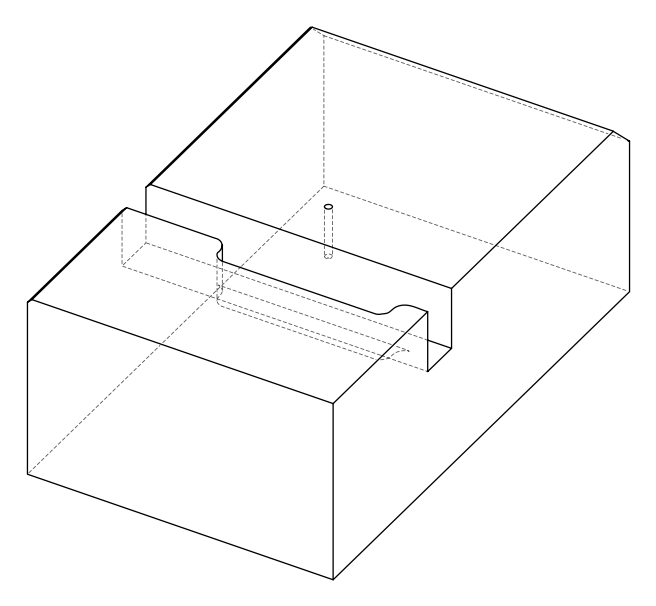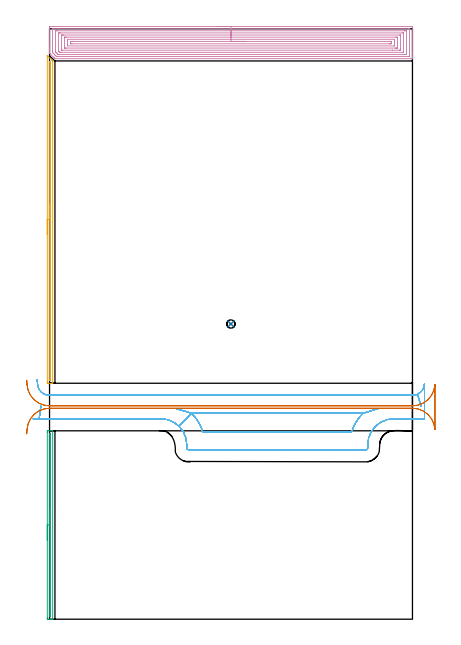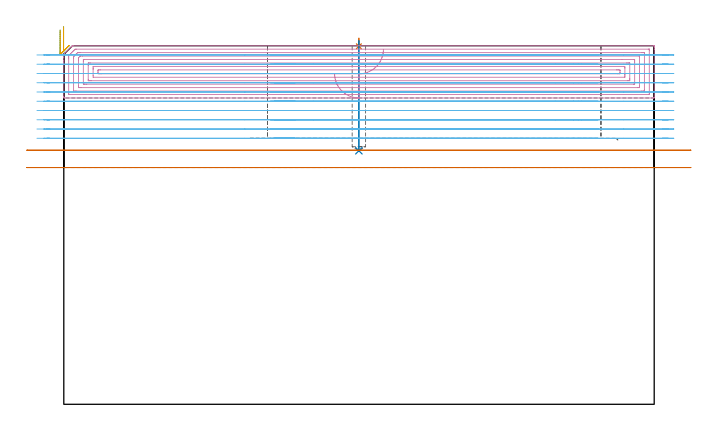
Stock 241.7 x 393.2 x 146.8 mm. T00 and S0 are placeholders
(PLAN: 7 operations, 4 tool changes, 42.8 min)
(1 SPOT_DRILL | STEP1POCKET | NXT0321_9005460120000 | 0.03 min | 0 mm3)
(2 DRILL_BLIND_HOLE_INTO_CENTER | STEP1POCKET | UGT0301_450 | 0.18 min | 983 mm3)
(3 AREA_MILL | FG_CHAMFER_SURFACE | UGT0205_001 | 2.16 min | 830 mm3)
(4 AREA_MILL_1 | FG_CHAMFER_SURFACE_1 | UGT0205_001 | 15.77 min | 55342 mm3)
(5 AREA_MILL_2 | FG_CHAMFER_SURFACE_2 | UGT0205_001 | 3.62 min | 1408 mm3)
(6 MILL_OPEN_POCKET | POCKET_OPEN | NXT0201_012 | Follow Part, ap 4, ae 75% | 18.55 min | 396632 mm3)
(7 MILL_RECTANGULAR_SLOT | SLOT_RECTANGULAR | UGT0201_018 | Follow Part, ap 7.5, ae 75% | 2.48 min | 91669 mm3)
(TOOL NXT0321_9005460120000 | NC Spot Drill, 142deg, 12mm, Carbide, Uncoated | D12 PA142 FL30 Z2)
(TOOL UGT0301_450 | Carbide Drill 5.5 mm | D5.5 PA118 FL57 Z2)
(TOOL UGT0205_001 | Chamfer Mill 20 x 3 x 45 deg. | D20 FL50 Z2)
(TOOL NXT0201_012 | ENDMILL 16mm [2P460-1600-NA 1630] | D16 FL38 Z6)
(TOOL UGT0201_018 | End mill 30 mm | D30 FL50 Z4)
(OP 1 SPOT_DRILL)
G17 G21 G94 G90
T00 M6
G54
G17 G0 G90 X120.8 Y196.6 S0 M3
G43 Z156.8 H0
G94 G81 G98 Z146.563 F250. R149.8
G80
M5
M2
(OP 2 DRILL_BLIND_HOLE_INTO_CENTER)
G17 G21 G94 G90
T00 M6
G54
G17 G0 G90 X120.8 Y196.6 S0 M3
G43 Z156.8 H0
G94 G81 G98 Z103.8 F250. R148.8
G80
M5
M2
(OP 3 AREA_MILL)
G17 G21 G94 G90
T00 M6
G54
G17 G0 G90 X-1.5 Y52.75 S1061 M3
G43 Z156.8 H0
Z153.2
G94 G1 Y52.788 Z152.328 F250.
Y52.902 Z151.464
Y53.091 Z150.612
Y53.353 Z149.78
Y53.687 Z148.974
Y54.09 Z148.2
Y54.559 Z147.464
Y55.09 Z146.772
Y55.679 Z146.129
Y56.322 Z145.54
Y57.014 Z145.008
Y57.75 Z144.54
Y58.524 Z144.137
Y59.33 Z143.803
Y60.162 Z143.541
Y61.014 Z143.352
Y61.878 Z143.238
Y62.75 Z143.2
Y124.462
X-1.499 Y124.875 Z143.201
X-1.494 Y125.35 Z143.202
X-1.491 Y125.491 Z143.205
X-1.025 Y125.5 Z143.67
X0.389 Z145.085
X0.742 Z145.437
X1.447 Z146.147
X1.721 Z146.42
X2.087 Y125.493 Z146.778
X2.097 Y125.491 Z146.788
X2.1 Y125.321 Z146.8
Y0.179
X2.097 Y0.009 Z146.788
X2.087 Y0.007 Z146.778
X1.72 Y0. Z146.42
X1.447 Z146.146
X0.742 Z145.437
X-0.494 Z144.203
X-1.025 Y0.002 Z143.67
X-1.264 Y0.004 Z143.431
X-1.491 Y0.009 Z143.205
X-1.494 Y0.15 Z143.202
X-1.499 Y0.625 Z143.201
X-1.5 Y1.107 Z143.2
Y62.75
X-0.086 Z144.614
X-0.085 Y123.087 Z144.615
X-0.079 Y123.468 Z144.621
X0.096 Y123.49 Z144.796
X0.338 Y123.495 Z145.038
X0.572 Y123.49 Z145.272
X0.679 Y123.474 Z145.379
X0.685 Y123.144 Z145.385
Y123.087
Y2.189
X0.684 Y2.087 Z145.384
X0.682 Y2.037 Z145.382
X0.68 Y2.019 Z145.38
X0.637 Y2.01 Z145.337
X0.262 Y2.005 Z144.962
X0.028 Y2.01 Z144.728
X-0.079 Y2.026 Z144.621
X-0.085 Y2.356 Z144.615
Y2.413
X-0.086 Y62.75 Z144.614
Y63.622 Z144.652
Y64.487 Z144.766
Y65.338 Z144.955
Y66.17 Z145.217
Y66.976 Z145.551
Y67.75 Z145.954
Y68.486 Z146.423
Y69.178 Z146.954
Y69.821 Z147.543
Y70.41 Z148.186
Y70.942 Z148.878
Y71.41 Z149.614
Y71.813 Z150.388
Y72.147 Z151.194
Y72.409 Z152.026
Y72.598 Z152.878
Y72.712 Z153.743
Y72.75 Z154.614
G0 Z156.8
M5
M2
(OP 4 AREA_MILL_1)
G17 G21 G94 G90
T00 M6
G54
G17 G0 G90 X110.85 Y394.7 S1061 M3
G43 Z156.8 H0
Z135.4
G94 G1 X110.888 Z134.528 F250.
X111.002 Z133.663
X111.191 Z132.812
X111.453 Z131.98
X111.787 Z131.174
X112.19 Z130.4
X112.658 Z129.664
X113.19 Z128.972
X113.779 Z128.329
X114.422 Z127.739
X115.114 Z127.208
X115.85 Z126.74
X116.624 Z126.337
X117.43 Z126.003
X118.262 Z125.741
X119.114 Z125.552
X119.978 Z125.438
X120.85 Z125.4
X241.075
X241.455 Y394.696 Z125.403
X241.69 Y394.692 Z125.406
X241.7 Y394.453 Z125.644
Y377.09 Z143.005
Y374.699 Z145.396
Y373.992 Z146.108
Y373.709 Z146.39
Y373.328 Z146.763
Y373.304 Z146.786
X241.603 Y373.302 Z146.794
X241.57 Y373.301 Z146.796
X241.523 Y373.302 Z146.798
X3.754 Y373.3 Z146.8
X3.605 Y373.304 Z146.789
X3.575 Y373.328 Z146.766
X3.395 Y373.504 Z146.594
X3.307 Y373.593 Z146.507
X3.087 Y373.813 Z146.287
X0.374 Y376.526 Z143.573
X0.178 Y376.724 Z143.376
X0.01 Y376.901 Z143.199
X0.008 Y376.913 Z143.186
X0. Y377.267 Z142.833
Y377.535 Z142.564
Y378.242 Z141.853
Y379.481 Z140.616
Y380.014 Z140.081
Y380.633 Z139.462
Y394.187 Z125.91
X0.003 Y394.456 Z125.641
X0.01 Y394.692 Z125.406
X0.248 Y394.699 Z125.399
X120.85 Y394.7 Z125.4
Y393.286 Z126.814
X239.51
X239.613 Y393.285 Z126.815
X239.664 Y393.282 Z126.818
X239.684 Y393.279 Z126.821
X239.69 Y393.269 Z126.831
X239.695 Y393.151 Z126.949
X239.699 Y392.893 Z127.207
Y375.177 Z144.923
X239.69 Y374.767 Z145.333
X239.688 Y374.723 Z145.377
X239.669 Y374.721 Z145.379
X239.615 Y374.718 Z145.382
X239.506 Y374.717 Z145.383
X239.287
X5.079 Y374.714 Z145.386
X4.645 Y374.721 Z145.379
X4.201 Y375.153 Z144.947
X3.766 Y375.585 Z144.515
X3.307 Y376.043 Z144.057
X2.88 Y376.47 Z143.63
X2.413 Y376.941 Z143.159
X2.01 Y377.356 Z142.744
X2.002 Y377.763 Z142.337
X2.001 Y378.242 Z141.858
X2. Y378.651 Z141.449
X2.001 Y392.824 Z127.276
X2.009 Y393.234 Z126.866
X2.011 Y393.28 Z126.82
X2.03 Y393.282 Z126.818
X2.084 Y393.284 Z126.816
X2.193 Y393.286 Z126.814
X2.413
X120.85
Y391.872 Z128.228
X236.605 Y391.871 Z128.229
X237.156 Y391.87 Z128.23
X237.499 Y391.867 Z128.233
X237.613 Y391.865 Z128.235
X237.69 Y391.855 Z128.245
X237.694 Y391.728 Z128.372
X237.698 Y391.53 Z128.57
X237.7 Y391.331 Z128.769
X237.699 Y376.272 Z143.828
X237.696 Y376.205 Z143.895
X237.69 Y376.154 Z143.946
X237.684 Y376.137 Z143.963
X237.669 Y376.136 Z143.964
X237.499 Y376.133 Z143.967
X236.948 Y376.131 Z143.969
X236.605
X6.882 Y376.129 Z143.971
X6.33 Y376.132 Z143.968
X5.988 Y376.136 Z143.964
X5.662 Y376.149 Z143.951
X5.333 Y376.47 Z143.63
X5.095 Y376.705 Z143.395
X4.443 Y377.356 Z142.744
X4.201 Y377.601 Z142.499
X4.047 Y377.764 Z142.336
X4.01 Y377.807 Z142.293
X4.006 Y377.911 Z142.189
X4.002 Y378.043 Z142.057
X4.001 Y378.242 Z141.858
X4. Y378.441 Z141.659
X4.001 Y391.728 Z128.372
X4.004 Y391.795 Z128.305
X4.01 Y391.847 Z128.253
X4.015 Y391.865 Z128.235
X4.029 Y391.866 Z128.234
X4.201 Y391.869 Z128.231
X4.75 Y391.871 Z128.229
X5.095 Y391.872 Z128.228
X120.85
Y390.457 Z129.643
X235.006
X235.585 Y390.455 Z129.645
X235.646 Y390.453 Z129.647
X235.683 Y390.451 Z129.649
X235.69 Y390.412 Z129.688
X235.694 Y390.198 Z129.902
X235.7 Y389.77 Z130.33
X235.699 Y377.805 Z142.295
X235.697 Y377.586 Z142.514
X235.694 Y377.56 Z142.54
X235.69 Y377.552 Z142.548
X235.682 Y377.55 Z142.55
X235.622 Y377.547 Z142.553
X235.521 Y377.545 Z142.555
X7.588 Y377.543 Z142.557
X6.882 Y377.545 Z142.555
X6.782 Y377.547 Z142.553
X6.724 Y377.55 Z142.55
X6.67 Y377.591 Z142.509
X6.449 Y377.81 Z142.29
X6.016 Y378.242 Z141.858
X6. Y379.116 Z140.984
Y379.128 Z140.972
Y389.747 Z130.353
X6.006 Y390.195 Z129.905
X6.01 Y390.413 Z129.687
X6.022 Y390.451 Z129.649
X6.076 Y390.453 Z129.647
X6.179 Y390.455 Z129.645
X6.882 Y390.457 Z129.643
X7.07
X120.85
Y389.043 Z131.057
X233.203
X233.548 Y389.04 Z131.06
X233.646 Y389.037 Z131.063
X233.691 Y389.035 Z131.065
X233.693 Y389.024 Z131.076
X233.697 Y388.967 Z131.133
X233.699 Y388.872 Z131.228
X233.7 Y380.014 Z140.086
X233.699 Y379.351 Z140.749
X233.694 Y379.128 Z140.972
X233.69 Y378.969 Z141.131
X233.371 Y378.963 Z141.137
X233.199 Y378.96 Z141.14
X228.508 Y378.959 Z141.141
X8.497 Y378.957 Z141.143
X8.152 Y378.96 Z141.14
X8.054 Y378.963 Z141.137
X8.01 Y378.966 Z141.134
X8.008 Y378.976 Z141.124
X8.004 Y379.033 Z141.067
X8.002 Y379.128 Z140.972
X8. Y379.792 Z140.308
X8.001 Y388.649 Z131.451
X8.006 Y388.872 Z131.228
X8.01 Y389.031 Z131.069
X8.325 Y389.039 Z131.061
X8.499 Y389.042 Z131.058
X8.67 Y389.043 Z131.057
X9.391
X120.85
Y387.629 Z132.471
X230.71 Y387.628 Z132.472
X231.242 Y387.626 Z132.474
X231.61 Y387.622 Z132.478
X231.69 Y387.615 Z132.485
X231.696 Y387.537 Z132.563
X231.699 Y387.1 Z133.
X231.7 Y386.647 Z133.453
X231.699 Y380.9 Z139.2
X231.695 Y380.451 Z139.649
X231.69 Y380.387 Z139.713
X231.639 Y380.38 Z139.72
X231.508 Y380.378 Z139.722
X231.242 Y380.375 Z139.725
X230.879 Y380.374 Z139.726
X230.348 Y380.373 Z139.727
X10.99 Y380.372 Z139.728
X10.458 Y380.375 Z139.725
X10.09 Y380.378 Z139.722
X10.01 Y380.385 Z139.715
X10.004 Y380.463 Z139.637
X10.001 Y380.9 Z139.2
X10. Y381.353 Z138.747
X10.001 Y387.1 Z133.
X10.005 Y387.55 Z132.55
X10.01 Y387.613 Z132.487
X10.059 Y387.622 Z132.478
X10.191 Y387.625 Z132.475
X10.458 Y387.627 Z132.473
X10.819 Y387.629 Z132.471
X11.352
X120.85
Y386.215 Z133.885
X229.69
X229.697 Y385.975 Z134.125
X229.7 Y385.329 Z134.771
Y385.086 Z135.014
X229.698 Y382.43 Z137.67
X229.69 Y382.185 Z137.915
X229.668 Y381.794 Z138.306
X229.455 Y381.788 Z138.312
X12.01 Y381.785 Z138.315
X12.003 Y382.026 Z138.074
X12. Y382.671 Z137.429
Y382.915 Z137.185
X12.001 Y385.571 Z134.529
X12.01 Y386.215 Z133.885
X120.85
Y384.801 Z135.299
X226.773 Y384.8 Z135.3
X227.309 Y384.798 Z135.302
X227.667 Y384.793 Z135.307
X227.697 Y384.443 Z135.657
X227.699 Y384.411 Z135.689
Y383.557 Z136.543
X227.698 Y383.526 Z136.574
X227.667 Y383.209 Z136.891
X227.13 Y383.203 Z136.897
X226.773 Y383.202 Z136.898
X226.238
X14.927 Y383.2 Z136.9
X14.391 Y383.202 Z136.898
X14.033 Y383.207 Z136.893
X14.003 Y383.557 Z136.543
X14.001 Y383.589 Z136.511
Y384.443 Z135.657
Y384.474 Z135.626
X14.033 Y384.793 Z135.307
X14.568 Y384.799 Z135.301
X14.927 Y384.8 Z135.3
X15.46 Y384.801 Z135.299
X120.85
X121.722 Z135.338
X122.586 Z135.451
X123.438 Z135.64
X124.27 Z135.903
X125.076 Z136.236
X125.85 Z136.639
X126.586 Z137.108
X127.278 Z137.639
X127.921 Z138.228
X128.51 Z138.872
X129.042 Z139.564
X129.51 Z140.299
X129.913 Z141.073
X130.247 Z141.879
X130.509 Z142.711
X130.698 Z143.563
X130.812 Z144.428
X130.85 Z145.299
G0 Z156.8
M5
M2
(OP 5 AREA_MILL_2)
G17 G21 G94 G90
T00 M6
G54
G17 G0 G90 X-1.5 Y256.25 S1061 M3
G43 Z156.8 H0
Z153.2
G94 G1 Y256.288 Z152.328 F250.
Y256.402 Z151.463
Y256.591 Z150.612
Y256.853 Z149.78
Y257.187 Z148.974
Y257.59 Z148.2
Y258.058 Z147.464
Y258.59 Z146.772
Y259.179 Z146.129
Y259.822 Z145.539
Y260.514 Z145.008
Y261.25 Z144.54
Y262.024 Z144.137
Y262.83 Z143.803
Y263.662 Z143.541
Y264.514 Z143.352
Y265.378 Z143.238
Y266.25 Z143.2
Y375.103
X-1.496 Y375.379 Z143.204
X-1.494 Y375.382 Z143.205
X-1.479 Y375.379 Z143.221
X-1.431 Y375.331 Z143.269
X-1.025 Y374.926 Z143.672
X1.625 Y372.277 Z146.322
X2.069 Y371.831 Z146.768
X2.097 Y371.796 Z146.786
X2.1 Y371.21 Z146.8
Y157.27
X2.097 Y157.109 Z146.788
X2.088 Y157.107 Z146.779
X1.738 Y157.1 Z146.437
X1.415 Z146.115
X0.742 Z145.436
X-0.478 Z144.218
X-1.025 Y157.101 Z143.67
X-1.264 Y157.104 Z143.43
X-1.491 Y157.109 Z143.205
X-1.494 Y157.242 Z143.202
X-1.499 Y157.717 Z143.201
X-1.5 Y158.198 Z143.2
Y266.25
X-0.086 Z144.614
X-0.085 Y371.153 Z144.615
X-0.084 Y371.21 Z144.616
X-0.073 Y371.511 Z144.627
X0.022 Y371.421 Z144.722
X0.238 Y371.21 Z144.938
X0.49 Y370.953 Z145.19
X0.679 Y370.758 Z145.379
X0.685 Y370.374 Z145.385
Y370.317
Y159.28
X0.684 Y159.178 Z145.384
X0.681 Y159.128 Z145.381
X0.68 Y159.111 Z145.38
X0.611 Y159.109 Z145.311
X0.254 Y159.104 Z144.954
X0.027 Y159.11 Z144.727
X-0.079 Y159.119 Z144.621
X-0.085 Y159.446 Z144.615
Y159.504
X-0.086 Y266.25 Z144.614
Y267.122 Z144.652
Y267.986 Z144.766
Y268.838 Z144.955
Y269.67 Z145.217
Y270.476 Z145.551
Y271.25 Z145.954
Y271.986 Z146.423
Y272.678 Z146.954
Y273.321 Z147.543
Y273.91 Z148.186
Y274.442 Z148.878
Y274.91 Z149.614
Y275.313 Z150.388
Y275.647 Z151.194
Y275.909 Z152.026
Y276.098 Z152.878
Y276.212 Z153.743
Y276.25 Z154.614
G0 Z156.8
M5
M2
(OP 6 MILL_OPEN_POCKET)
G17 G21 G94 G90
T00 M6
G54
G17 G0 G90 X-11. Y133.5 S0 M3
G43 Z156.8 H1
Z143.01
G94 G1 X-8. F250.
X-6.903 F500.
X-5.782 Y141.838
X-6.903 Y133.5
X74.1
G2 X86.225 Y128.54 R17.3
G1 X94.635 Y137.1
G2 X102.109 Y124.8 R29.3
G1 X201.191
G2 X208.665 Y137.1 R29.3
G1 X218.734 Y140.195
X208.665 Y137.1
X94.635
X84.566 Y140.195
X94.635 Y137.1
X86.225 Y128.54
G2 X91.4 Y116.2 R17.3
G1 Y114.1
G3 X92.7 Y112.8 R1.3
G1 X210.6
G3 X211.9 Y114.1 R1.3
G1 Y116.2
G2 X229.2 Y133.5 R17.3
G1 X249.7
Y156.7
X249.69
G2 X245.052 Y149.836 R8.
G1 X247.482 Y141.838
X245.052 Y149.836
G2 X241.7 Y149.1 R8.
G1 X0.
G2 X-7.97 Y156.408 R8.
G1 X-8.23 Y159.397 F250.
G0 X-11. Y133.5 Z139.22
G1 X-8.
X-6.903 F500.
X-5.782 Y141.838
X-6.903 Y133.5
X74.1
G2 X86.225 Y128.54 R17.3
G1 X94.635 Y137.1
G2 X102.109 Y124.8 R29.3
G1 X201.191
G2 X208.665 Y137.1 R29.3
G1 X218.734 Y140.195
X208.665 Y137.1
X94.635
X84.566 Y140.195
X94.635 Y137.1
X86.225 Y128.54
G2 X91.4 Y116.2 R17.3
G1 Y114.1
G3 X92.7 Y112.8 R1.3
G1 X210.6
G3 X211.9 Y114.1 R1.3
G1 Y116.2
G2 X229.2 Y133.5 R17.3
G1 X249.7
Y156.7
X249.69
G2 X245.052 Y149.836 R8.
G1 X247.482 Y141.838
X245.052 Y149.836
G2 X241.7 Y149.1 R8.
G1 X0.
G2 X-7.97 Y156.408 R8.
G1 X-8.23 Y159.397 F250.
G0 X-11. Y133.5 Z135.43
G1 X-8.
X-6.903 F500.
X-5.782 Y141.838
X-6.903 Y133.5
X74.1
G2 X86.225 Y128.54 R17.3
G1 X94.635 Y137.1
G2 X102.109 Y124.8 R29.3
G1 X201.191
G2 X208.665 Y137.1 R29.3
G1 X218.734 Y140.195
X208.665 Y137.1
X94.635
X84.566 Y140.195
X94.635 Y137.1
X86.225 Y128.54
G2 X91.4 Y116.2 R17.3
G1 Y114.1
G3 X92.7 Y112.8 R1.3
G1 X210.6
G3 X211.9 Y114.1 R1.3
G1 Y116.2
G2 X229.2 Y133.5 R17.3
G1 X249.7
Y156.7
X249.69
G2 X245.052 Y149.836 R8.
G1 X247.482 Y141.838
X245.052 Y149.836
G2 X241.7 Y149.1 R8.
G1 X0.
G2 X-7.97 Y156.408 R8.
G1 X-8.23 Y159.397 F250.
G0 X-11. Y133.5 Z131.64
G1 X-8.
X-6.903 F500.
X-5.782 Y141.838
X-6.903 Y133.5
X74.1
G2 X86.225 Y128.54 R17.3
G1 X94.635 Y137.1
G2 X102.109 Y124.8 R29.3
G1 X201.191
G2 X208.665 Y137.1 R29.3
G1 X218.734 Y140.195
X208.665 Y137.1
X94.635
X84.566 Y140.195
X94.635 Y137.1
X86.225 Y128.54
G2 X91.4 Y116.2 R17.3
G1 Y114.1
G3 X92.7 Y112.8 R1.3
G1 X210.6
G3 X211.9 Y114.1 R1.3
G1 Y116.2
G2 X229.2 Y133.5 R17.3
G1 X249.7
Y156.7
X249.69
G2 X245.052 Y149.836 R8.
G1 X247.482 Y141.838
X245.052 Y149.836
G2 X241.7 Y149.1 R8.
G1 X0.
G2 X-7.99 Y156.7 R8.
G1 X-8.14 Y159.696 F250.
G0 X-11. Y133.5 Z127.85
G1 X-8.
X-6.903 F500.
X-5.782 Y141.838
X-6.903 Y133.5
X74.1
G2 X86.225 Y128.54 R17.3
G1 X94.635 Y137.1
G2 X102.109 Y124.8 R29.3
G1 X201.191
G2 X208.665 Y137.1 R29.3
G1 X218.734 Y140.195
X208.665 Y137.1
X94.635
X84.566 Y140.195
X94.635 Y137.1
X86.225 Y128.54
G2 X91.4 Y116.2 R17.3
G1 Y114.1
G3 X92.7 Y112.8 R1.3
G1 X210.6
G3 X211.9 Y114.1 R1.3
G1 Y116.2
G2 X229.2 Y133.5 R17.3
G1 X249.7
Y156.7
X249.69
G2 X245.052 Y149.836 R8.
G1 X247.482 Y141.838
X245.052 Y149.836
G2 X241.7 Y149.1 R8.
G1 X0.
G2 X-7.97 Y156.408 R8.
G1 X-8.23 Y159.397 F250.
G0 X-11. Y133.5 Z124.06
G1 X-8.
X-6.903 F500.
X-5.782 Y141.838
X-6.903 Y133.5
X74.1
G2 X86.225 Y128.54 R17.3
G1 X94.635 Y137.1
G2 X102.109 Y124.8 R29.3
G1 X201.191
G2 X208.665 Y137.1 R29.3
G1 X218.734 Y140.195
X208.665 Y137.1
X94.635
X84.566 Y140.195
X94.635 Y137.1
X86.225 Y128.54
G2 X91.4 Y116.2 R17.3
G1 Y114.1
G3 X92.7 Y112.8 R1.3
G1 X210.6
G3 X211.9 Y114.1 R1.3
G1 Y116.2
G2 X229.2 Y133.5 R17.3
G1 X249.7
Y156.7
X249.69
G2 X245.052 Y149.836 R8.
G1 X247.482 Y141.838
X245.052 Y149.836
G2 X241.7 Y149.1 R8.
G1 X0.
G2 X-7.97 Y156.408 R8.
G1 X-8.23 Y159.397 F250.
G0 X-11. Y133.5 Z120.27
G1 X-8.
X-6.903 F500.
X-5.782 Y141.838
X-6.903 Y133.5
X74.1
G2 X86.225 Y128.54 R17.3
G1 X94.635 Y137.1
G2 X102.109 Y124.8 R29.3
G1 X201.191
G2 X208.665 Y137.1 R29.3
G1 X218.734 Y140.195
X208.665 Y137.1
X94.635
X84.566 Y140.195
X94.635 Y137.1
X86.225 Y128.54
G2 X91.4 Y116.2 R17.3
G1 Y114.1
G3 X92.7 Y112.8 R1.3
G1 X210.6
G3 X211.9 Y114.1 R1.3
G1 Y116.2
G2 X229.2 Y133.5 R17.3
G1 X249.7
Y156.7
X249.69
G2 X245.052 Y149.836 R8.
G1 X247.482 Y141.838
X245.052 Y149.836
G2 X241.7 Y149.1 R8.
G1 X0.
G2 X-7.97 Y156.408 R8.
G1 X-8.23 Y159.397 F250.
G0 X-11. Y133.5 Z116.48
G1 X-8.
X-6.903 F500.
X-5.782 Y141.838
X-6.903 Y133.5
X74.1
G2 X86.225 Y128.54 R17.3
G1 X94.635 Y137.1
G2 X102.109 Y124.8 R29.3
G1 X201.191
G2 X208.665 Y137.1 R29.3
G1 X218.734 Y140.195
X208.665 Y137.1
X94.635
X84.566 Y140.195
X94.635 Y137.1
X86.225 Y128.54
G2 X91.4 Y116.2 R17.3
G1 Y114.1
G3 X92.7 Y112.8 R1.3
G1 X210.6
G3 X211.9 Y114.1 R1.3
G1 Y116.2
G2 X229.2 Y133.5 R17.3
G1 X249.7
Y156.7
X249.69
G2 X245.052 Y149.836 R8.
G1 X247.482 Y141.838
X245.052 Y149.836
G2 X241.7 Y149.1 R8.
G1 X0.
G2 X-7.97 Y156.408 R8.
G1 X-8.23 Y159.397 F250.
G0 X-11. Y133.5 Z112.69
G1 X-8.
X-6.903 F500.
X-5.782 Y141.838
X-6.903 Y133.5
X74.1
G2 X86.225 Y128.54 R17.3
G1 X94.635 Y137.1
G2 X102.109 Y124.8 R29.3
G1 X201.191
G2 X208.665 Y137.1 R29.3
G1 X218.734 Y140.195
X208.665 Y137.1
X94.635
X84.566 Y140.195
X94.635 Y137.1
X86.225 Y128.54
G2 X91.4 Y116.2 R17.3
G1 Y114.1
G3 X92.7 Y112.8 R1.3
G1 X210.6
G3 X211.9 Y114.1 R1.3
G1 Y116.2
G2 X229.2 Y133.5 R17.3
G1 X249.7
Y156.7
X249.69
G2 X245.052 Y149.836 R8.
G1 X247.482 Y141.838
X245.052 Y149.836
G2 X241.7 Y149.1 R8.
G1 X0.
G2 X-7.97 Y156.408 R8.
G1 X-8.23 Y159.397 F250.
G0 X-11. Y133.5 Z108.9
G1 X-8.
X-6.903 F500.
X-5.782 Y141.838
X-6.903 Y133.5
X74.1
G2 X86.225 Y128.54 R17.3
G1 X94.635 Y137.1
G2 X102.109 Y124.8 R29.3
G1 X201.191
G2 X208.665 Y137.1 R29.3
G1 X218.734 Y140.195
X208.665 Y137.1
X94.635
X84.566 Y140.195
X94.635 Y137.1
X86.225 Y128.54
G2 X91.4 Y116.2 R17.3
G1 Y114.1
G3 X92.7 Y112.8 R1.3
G1 X210.6
G3 X211.9 Y114.1 R1.3
G1 Y116.2
G2 X229.2 Y133.5 R17.3
G1 X249.7
Y156.7
X249.69
G2 X245.052 Y149.836 R8.
G1 X247.482 Y141.838
X245.052 Y149.836
G2 X241.7 Y149.1 R8.
G1 X0.
G2 X-7.97 Y156.408 R8.
G1 X-8.23 Y159.397 F250.
G0 Z156.8
M5
M2
(OP 7 MILL_RECTANGULAR_SLOT)
G17 G21 G94 G90
T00 M6
G54
G17 G0 G90 X-15.16 Y123.454 S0 M3
G43 Z156.8 H0
Z104.029
G94 G1 X-14.97 Y126.448 F250.
G2 X0. Y140.5 R15. F500.
G1 X241.7
G2 X256.67 Y126.448 R15.
G1 X256.7
Y156.152
X256.67
G2 X241.7 Y142.1 R15.
G1 X0.
G2 X-14.97 Y156.152 R15.
G1 X-15.16 Y159.146 F250.
G0 Y123.454 Z96.9
G1 X-14.97 Y126.448
G2 X0. Y140.5 R15. F500.
G1 X241.7
G2 X256.67 Y126.448 R15.
G1 X256.7
Y156.152
X256.67
G2 X241.7 Y142.1 R15.
G1 X0.
G2 X-14.97 Y156.152 R15.
G1 X-15.16 Y159.146 F250.
G0 Z156.8
M5
M2
